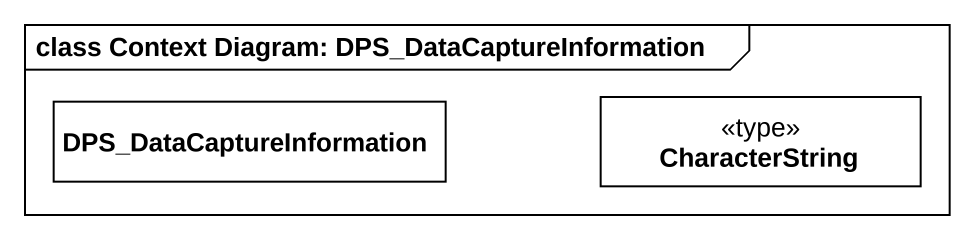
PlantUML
@startuml
mainframe class Context Diagram: DPS_DataCaptureInformation
hide circle
hide empty members
class DPS_DataCaptureInformation
class CharacterString <<type>>
@enduml
